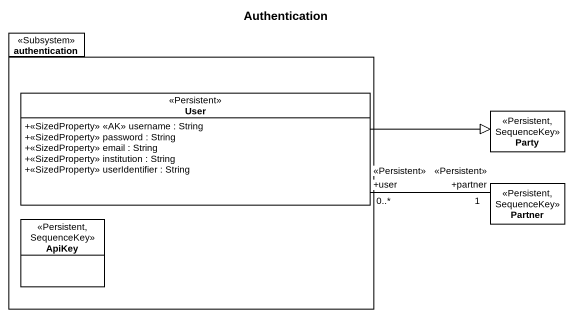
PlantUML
@startuml
title Authentication
hide circle
hide empty members
skinparam classAttributeIconSize 0
package authentication <<Subsystem>> {
  class User <<Persistent>> {
    +<<SizedProperty>> <<AK>> username : String
    +<<SizedProperty>> password : String
    +<<SizedProperty>> email : String
    +<<SizedProperty>> institution : String
    +<<SizedProperty>> userIdentifier : String
  }
  class ApiKey <<Persistent, SequenceKey>>
}
class Party <<Persistent, SequenceKey>>
class Partner <<Persistent, SequenceKey>>
User -right-|> Party
User "<<Persistent>>\n0..*\n+user" -right- "<<Persistent>>\n1\n+partner" Partner
@enduml
